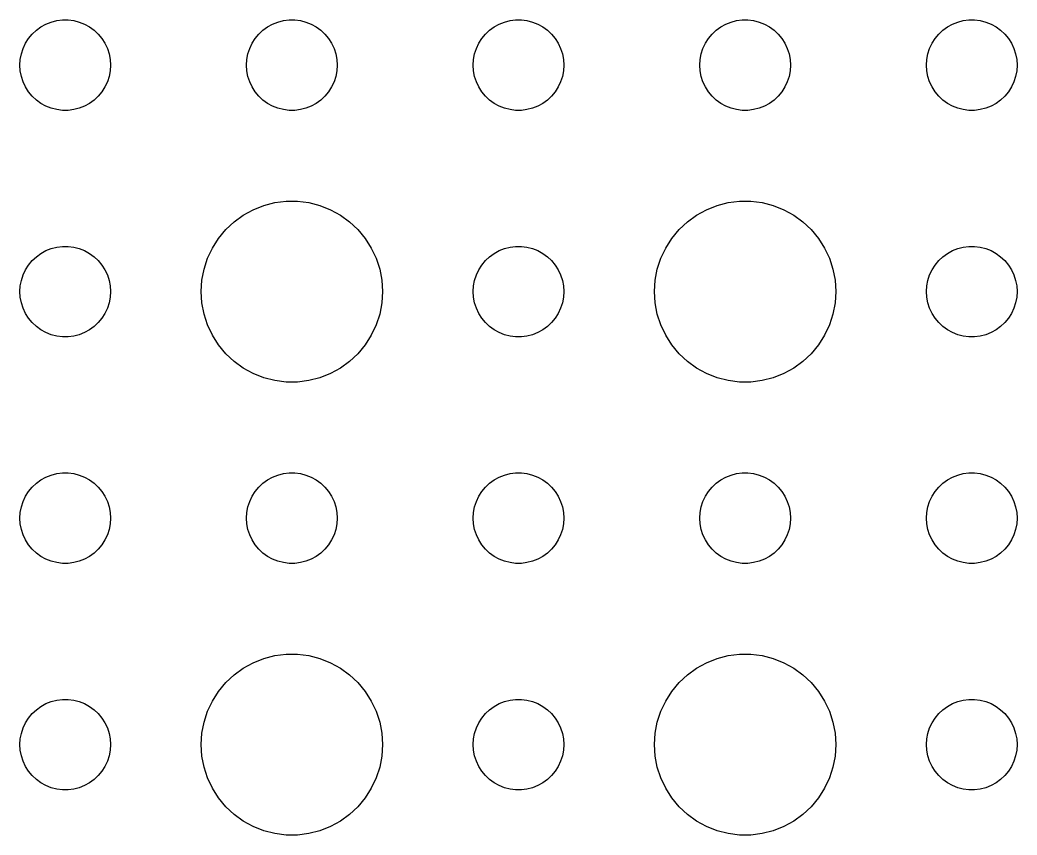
# Model space of a CAD drawing. Header units: metres. Extents: x -134 to 134, y 518 to 1078.
# Drawn here: x -1.5 to 31.5, y 909.01 to 936 of the extents above; entities that cross this region are included whole.
import ezdxf

# ---------------------------------------------------------------- set-up
doc = ezdxf.new("R2010")
doc.units = ezdxf.units.M

msp = doc.modelspace()

# ---------------------------------------------------------------- linework, layer by layer
for p, q in [((-0.63866, 935.857), (-0.46352, 935.927)), ((-0.46352, 935.927), (-0.28107, 935.973)), ((-0.28107, 935.973), (-0.09418, 935.997)), ((-0.09418, 935.997), (0.09418, 935.997)), ((0.09418, 935.997), (0.28107, 935.973)), ((0.28107, 935.973), (0.46352, 935.927)), ((0.46352, 935.927), (0.63866, 935.857)), ((6.86133, 935.857), (7.03647, 935.927)), ((7.03647, 935.927), (7.21892, 935.973)), ((7.21892, 935.973), (7.40581, 935.997)), ((7.40581, 935.997), (7.59418, 935.997)), ((7.59418, 935.997), (7.78107, 935.973)), ((7.78107, 935.973), (7.96352, 935.927)), ((7.96352, 935.927), (8.13866, 935.857)), ((14.3613, 935.857), (14.5365, 935.927)), ((14.5365, 935.927), (14.7189, 935.973)), ((14.7189, 935.973), (14.9058, 935.997)), ((14.9058, 935.997), (15.0942, 935.997)), ((15.0942, 935.997), (15.2811, 935.973)), ((15.2811, 935.973), (15.4635, 935.927)), ((15.4635, 935.927), (15.6387, 935.857)), ((21.8613, 935.857), (22.0365, 935.927)), ((22.0365, 935.927), (22.2189, 935.973)), ((22.2189, 935.973), (22.4058, 935.997)), ((22.4058, 935.997), (22.5942, 935.997)), ((22.5942, 935.997), (22.7811, 935.973)), ((22.7811, 935.973), (22.9635, 935.927)), ((22.9635, 935.927), (23.1387, 935.857)), ((29.3613, 935.857), (29.5365, 935.927)), ((29.5365, 935.927), (29.7189, 935.973)), ((29.7189, 935.973), (29.9058, 935.997)), ((29.9058, 935.997), (30.0942, 935.997)), ((30.0942, 935.997), (30.2811, 935.973)), ((30.2811, 935.973), (30.4635, 935.927)), ((30.4635, 935.927), (30.6387, 935.857)), ((-1.09344, 935.527), (-0.95613, 935.656)), ((-0.95613, 935.656), (-0.80373, 935.766)), ((-0.80373, 935.766), (-0.63866, 935.857)), ((0.63866, 935.857), (0.80373, 935.766)), ((0.80373, 935.766), (0.95613, 935.656)), ((0.95613, 935.656), (1.09344, 935.527)), ((6.40654, 935.527), (6.54385, 935.656)), ((6.54385, 935.656), (6.69626, 935.766)), ((6.69626, 935.766), (6.86133, 935.857)), ((8.13866, 935.857), (8.30373, 935.766)), ((8.30373, 935.766), (8.45613, 935.656)), ((8.45613, 935.656), (8.59344, 935.527)), ((13.9065, 935.527), (14.0439, 935.656)), ((14.0439, 935.656), (14.1963, 935.766)), ((14.1963, 935.766), (14.3613, 935.857)), ((15.6387, 935.857), (15.8037, 935.766)), ((15.8037, 935.766), (15.9561, 935.656)), ((15.9561, 935.656), (16.0934, 935.527)), ((21.4065, 935.527), (21.5439, 935.656)), ((21.5439, 935.656), (21.6963, 935.766)), ((21.6963, 935.766), (21.8613, 935.857)), ((23.1387, 935.857), (23.3037, 935.766)), ((23.3037, 935.766), (23.4561, 935.656)), ((23.4561, 935.656), (23.5934, 935.527)), ((28.9065, 935.527), (29.0439, 935.656)), ((29.0439, 935.656), (29.1963, 935.766)), ((29.1963, 935.766), (29.3613, 935.857)), ((30.6387, 935.857), (30.8037, 935.766)), ((30.8037, 935.766), (30.9561, 935.656)), ((30.9561, 935.656), (31.0934, 935.527)), ((-1.39465, 935.052), (-1.31445, 935.223)), ((-1.31445, 935.223), (-1.21352, 935.382)), ((-1.21352, 935.382), (-1.09344, 935.527)), ((1.09344, 935.527), (1.21352, 935.382)), ((1.21352, 935.382), (1.31445, 935.223)), ((1.31445, 935.223), (1.39465, 935.052)), ((6.10533, 935.052), (6.18553, 935.223)), ((6.18553, 935.223), (6.28647, 935.382)), ((6.28647, 935.382), (6.40654, 935.527)), ((8.59344, 935.527), (8.71352, 935.382)), ((8.71352, 935.382), (8.81445, 935.223)), ((8.81445, 935.223), (8.89465, 935.052)), ((13.6053, 935.052), (13.6855, 935.223)), ((13.6855, 935.223), (13.7865, 935.382)), ((13.7865, 935.382), (13.9065, 935.527)), ((16.0934, 935.527), (16.2135, 935.382)), ((16.2135, 935.382), (16.3145, 935.223)), ((16.3145, 935.223), (16.3947, 935.052)), ((21.1053, 935.052), (21.1855, 935.223)), ((21.1855, 935.223), (21.2865, 935.382)), ((21.2865, 935.382), (21.4065, 935.527)), ((23.5934, 935.527), (23.7135, 935.382)), ((23.7135, 935.382), (23.8145, 935.223)), ((23.8145, 935.223), (23.8947, 935.052)), ((28.6053, 935.052), (28.6855, 935.223)), ((28.6855, 935.223), (28.7865, 935.382)), ((28.7865, 935.382), (28.9065, 935.527)), ((31.0934, 935.527), (31.2135, 935.382)), ((31.2135, 935.382), (31.3145, 935.223)), ((31.3145, 935.223), (31.3947, 935.052)), ((-1.45287, 934.873), (-1.39465, 935.052)), ((1.39465, 935.052), (1.45287, 934.873)), ((6.04712, 934.873), (6.10533, 935.052)), ((8.89465, 935.052), (8.95287, 934.873)), ((13.5471, 934.873), (13.6053, 935.052)), ((16.3947, 935.052), (16.4529, 934.873)), ((21.0471, 934.873), (21.1053, 935.052)), ((23.8947, 935.052), (23.9529, 934.873)), ((28.5471, 934.873), (28.6053, 935.052)), ((31.3947, 935.052), (31.4529, 934.873)), ((-1.5, 934.5), (-1.48816, 934.688)), ((-1.48816, 934.688), (-1.45287, 934.873)), ((1.45287, 934.873), (1.48816, 934.688)), ((1.48816, 934.688), (1.5, 934.5)), ((6, 934.5), (6.01183, 934.688)), ((6.01183, 934.688), (6.04712, 934.873)), ((8.95287, 934.873), (8.98816, 934.688)), ((8.98816, 934.688), (9, 934.5)), ((13.5, 934.5), (13.5118, 934.688)), ((13.5118, 934.688), (13.5471, 934.873)), ((16.4529, 934.873), (16.4882, 934.688)), ((16.4882, 934.688), (16.5, 934.5)), ((21, 934.5), (21.0118, 934.688)), ((21.0118, 934.688), (21.0471, 934.873)), ((23.9529, 934.873), (23.9882, 934.688)), ((23.9882, 934.688), (24, 934.5)), ((28.5, 934.5), (28.5118, 934.688)), ((28.5118, 934.688), (28.5471, 934.873)), ((31.4529, 934.873), (31.4882, 934.688)), ((31.4882, 934.688), (31.5, 934.5)), ((-1.48816, 934.312), (-1.5, 934.5)), ((-1.45287, 934.127), (-1.48816, 934.312)), ((1.48816, 934.312), (1.45287, 934.127)), ((1.5, 934.5), (1.48816, 934.312)), ((6.01183, 934.312), (6, 934.5)), ((6.04712, 934.127), (6.01183, 934.312)), ((8.98816, 934.312), (8.95287, 934.127)), ((9, 934.5), (8.98816, 934.312)), ((13.5118, 934.312), (13.5, 934.5)), ((13.5471, 934.127), (13.5118, 934.312)), ((16.4882, 934.312), (16.4529, 934.127)), ((16.5, 934.5), (16.4882, 934.312)), ((21.0118, 934.312), (21, 934.5)), ((21.0471, 934.127), (21.0118, 934.312)), ((23.9882, 934.312), (23.9529, 934.127)), ((24, 934.5), (23.9882, 934.312)), ((28.5118, 934.312), (28.5, 934.5)), ((28.5471, 934.127), (28.5118, 934.312)), ((31.4882, 934.312), (31.4529, 934.127)), ((31.5, 934.5), (31.4882, 934.312)), ((-1.39465, 933.948), (-1.45287, 934.127)), ((-1.31445, 933.777), (-1.39465, 933.948)), ((1.39465, 933.948), (1.31445, 933.777)), ((1.45287, 934.127), (1.39465, 933.948)), ((6.10533, 933.948), (6.04712, 934.127)), ((6.18553, 933.777), (6.10533, 933.948)), ((8.89465, 933.948), (8.81445, 933.777)), ((8.95287, 934.127), (8.89465, 933.948)), ((13.6053, 933.948), (13.5471, 934.127)), ((13.6855, 933.777), (13.6053, 933.948)), ((16.3947, 933.948), (16.3145, 933.777)), ((16.4529, 934.127), (16.3947, 933.948)), ((21.1053, 933.948), (21.0471, 934.127)), ((21.1855, 933.777), (21.1053, 933.948)), ((23.8947, 933.948), (23.8145, 933.777)), ((23.9529, 934.127), (23.8947, 933.948)), ((28.6053, 933.948), (28.5471, 934.127)), ((28.6855, 933.777), (28.6053, 933.948)), ((31.3947, 933.948), (31.3145, 933.777)), ((31.4529, 934.127), (31.3947, 933.948)), ((-1.21352, 933.618), (-1.31445, 933.777)), ((-1.09344, 933.473), (-1.21352, 933.618)), ((1.21352, 933.618), (1.09344, 933.473)), ((1.31445, 933.777), (1.21352, 933.618)), ((6.28647, 933.618), (6.18553, 933.777)), ((6.40654, 933.473), (6.28647, 933.618)), ((8.71352, 933.618), (8.59344, 933.473)), ((8.81445, 933.777), (8.71352, 933.618)), ((13.7865, 933.618), (13.6855, 933.777)), ((13.9065, 933.473), (13.7865, 933.618)), ((16.2135, 933.618), (16.0934, 933.473)), ((16.3145, 933.777), (16.2135, 933.618)), ((21.2865, 933.618), (21.1855, 933.777)), ((21.4065, 933.473), (21.2865, 933.618)), ((23.7135, 933.618), (23.5934, 933.473)), ((23.8145, 933.777), (23.7135, 933.618)), ((28.7865, 933.618), (28.6855, 933.777)), ((28.9065, 933.473), (28.7865, 933.618)), ((31.2135, 933.618), (31.0934, 933.473)), ((31.3145, 933.777), (31.2135, 933.618)), ((-0.95613, 933.344), (-1.09344, 933.473)), ((-0.80373, 933.234), (-0.95613, 933.344)), ((0.95613, 933.344), (0.80373, 933.234)), ((1.09344, 933.473), (0.95613, 933.344)), ((6.54385, 933.344), (6.40654, 933.473)), ((6.69626, 933.234), (6.54385, 933.344)), ((8.45613, 933.344), (8.30373, 933.234)), ((8.59344, 933.473), (8.45613, 933.344)), ((14.0439, 933.344), (13.9065, 933.473)), ((14.1963, 933.234), (14.0439, 933.344)), ((15.9561, 933.344), (15.8037, 933.234)), ((16.0934, 933.473), (15.9561, 933.344)), ((21.5439, 933.344), (21.4065, 933.473)), ((21.6963, 933.234), (21.5439, 933.344)), ((23.4561, 933.344), (23.3037, 933.234)), ((23.5934, 933.473), (23.4561, 933.344)), ((29.0439, 933.344), (28.9065, 933.473)), ((29.1963, 933.234), (29.0439, 933.344)), ((30.9561, 933.344), (30.8037, 933.234)), ((31.0934, 933.473), (30.9561, 933.344)), ((-0.63866, 933.143), (-0.80373, 933.234)), ((-0.46352, 933.073), (-0.63866, 933.143)), ((-0.28107, 933.027), (-0.46352, 933.073)), ((-0.09418, 933.003), (-0.28107, 933.027)), ((0.09418, 933.003), (-0.09418, 933.003)), ((0.28107, 933.027), (0.09418, 933.003)), ((0.46352, 933.073), (0.28107, 933.027)), ((0.63866, 933.143), (0.46352, 933.073)), ((0.80373, 933.234), (0.63866, 933.143)), ((6.86133, 933.143), (6.69626, 933.234)), ((7.03647, 933.073), (6.86133, 933.143)), ((7.21892, 933.027), (7.03647, 933.073)), ((7.40581, 933.003), (7.21892, 933.027)), ((7.59418, 933.003), (7.40581, 933.003)), ((7.78107, 933.027), (7.59418, 933.003)), ((7.96352, 933.073), (7.78107, 933.027)), ((8.13866, 933.143), (7.96352, 933.073)), ((8.30373, 933.234), (8.13866, 933.143)), ((14.3613, 933.143), (14.1963, 933.234)), ((14.5365, 933.073), (14.3613, 933.143)), ((14.7189, 933.027), (14.5365, 933.073)), ((14.9058, 933.003), (14.7189, 933.027)), ((15.0942, 933.003), (14.9058, 933.003)), ((15.2811, 933.027), (15.0942, 933.003)), ((15.4635, 933.073), (15.2811, 933.027)), ((15.6387, 933.143), (15.4635, 933.073)), ((15.8037, 933.234), (15.6387, 933.143)), ((21.8613, 933.143), (21.6963, 933.234)), ((22.0365, 933.073), (21.8613, 933.143)), ((22.2189, 933.027), (22.0365, 933.073)), ((22.4058, 933.003), (22.2189, 933.027)), ((22.5942, 933.003), (22.4058, 933.003)), ((22.7811, 933.027), (22.5942, 933.003)), ((22.9635, 933.073), (22.7811, 933.027)), ((23.1387, 933.143), (22.9635, 933.073)), ((23.3037, 933.234), (23.1387, 933.143)), ((29.3613, 933.143), (29.1963, 933.234)), ((29.5365, 933.073), (29.3613, 933.143)), ((29.7189, 933.027), (29.5365, 933.073)), ((29.9058, 933.003), (29.7189, 933.027)), ((30.0942, 933.003), (29.9058, 933.003)), ((30.2811, 933.027), (30.0942, 933.003)), ((30.4635, 933.073), (30.2811, 933.027)), ((30.6387, 933.143), (30.4635, 933.073)), ((30.8037, 933.234), (30.6387, 933.143)), ((6.57294, 929.853), (6.93785, 929.947)), ((6.93785, 929.947), (7.31161, 929.994)), ((7.31161, 929.994), (7.68837, 929.994)), ((7.68837, 929.994), (8.06213, 929.947)), ((8.06213, 929.947), (8.42705, 929.853)), ((21.5729, 929.853), (21.9379, 929.947)), ((21.9379, 929.947), (22.3116, 929.994)), ((22.3116, 929.994), (22.6884, 929.994)), ((22.6884, 929.994), (23.0621, 929.947)), ((23.0621, 929.947), (23.427, 929.853)), ((5.89252, 929.533), (6.22266, 929.714)), ((6.22266, 929.714), (6.57294, 929.853)), ((8.42705, 929.853), (8.77733, 929.714)), ((8.77733, 929.714), (9.10747, 929.533)), ((20.8925, 929.533), (21.2227, 929.714)), ((21.2227, 929.714), (21.5729, 929.853)), ((23.427, 929.853), (23.7773, 929.714)), ((23.7773, 929.714), (24.1075, 929.533)), ((5.31308, 929.054), (5.58772, 929.312)), ((5.58772, 929.312), (5.89252, 929.533)), ((9.10747, 929.533), (9.41226, 929.312)), ((9.41226, 929.312), (9.6869, 929.054)), ((20.3131, 929.054), (20.5877, 929.312)), ((20.5877, 929.312), (20.8925, 929.533)), ((24.1075, 929.533), (24.4123, 929.312)), ((24.4123, 929.312), (24.6869, 929.054)), ((5.07294, 928.763), (5.31308, 929.054)), ((9.6869, 929.054), (9.92705, 928.763)), ((20.0729, 928.763), (20.3131, 929.054)), ((24.6869, 929.054), (24.927, 928.763)), ((4.87108, 928.445), (5.07294, 928.763)), ((9.92705, 928.763), (10.1289, 928.445)), ((19.8711, 928.445), (20.0729, 928.763)), ((24.927, 928.763), (25.1289, 928.445)), ((-0.80373, 928.266), (-0.63866, 928.357)), ((-0.63866, 928.357), (-0.46352, 928.427)), ((-0.46352, 928.427), (-0.28107, 928.473)), ((-0.28107, 928.473), (-0.09418, 928.497)), ((-0.09418, 928.497), (0.09418, 928.497)), ((0.09418, 928.497), (0.28107, 928.473)), ((0.28107, 928.473), (0.46352, 928.427)), ((0.46352, 928.427), (0.63866, 928.357)), ((0.63866, 928.357), (0.80373, 928.266)), ((4.71066, 928.104), (4.87108, 928.445)), ((10.1289, 928.445), (10.2893, 928.104)), ((14.1963, 928.266), (14.3613, 928.357)), ((14.3613, 928.357), (14.5365, 928.427)), ((14.5365, 928.427), (14.7189, 928.473)), ((14.7189, 928.473), (14.9058, 928.497)), ((14.9058, 928.497), (15.0942, 928.497)), ((15.0942, 928.497), (15.2811, 928.473)), ((15.2811, 928.473), (15.4635, 928.427)), ((15.4635, 928.427), (15.6387, 928.357)), ((15.6387, 928.357), (15.8037, 928.266)), ((19.7107, 928.104), (19.8711, 928.445)), ((25.1289, 928.445), (25.2893, 928.104)), ((29.1963, 928.266), (29.3613, 928.357)), ((29.3613, 928.357), (29.5365, 928.427)), ((29.5365, 928.427), (29.7189, 928.473)), ((29.7189, 928.473), (29.9058, 928.497)), ((29.9058, 928.497), (30.0942, 928.497)), ((30.0942, 928.497), (30.2811, 928.473)), ((30.2811, 928.473), (30.4635, 928.427)), ((30.4635, 928.427), (30.6387, 928.357)), ((30.6387, 928.357), (30.8037, 928.266)), ((-1.21352, 927.882), (-1.09344, 928.027)), ((-1.09344, 928.027), (-0.95613, 928.156)), ((-0.95613, 928.156), (-0.80373, 928.266)), ((0.80373, 928.266), (0.95613, 928.156)), ((0.95613, 928.156), (1.09344, 928.027)), ((1.09344, 928.027), (1.21352, 927.882)), ((4.59424, 927.746), (4.71066, 928.104)), ((10.2893, 928.104), (10.4057, 927.746)), ((13.7865, 927.882), (13.9065, 928.027)), ((13.9065, 928.027), (14.0439, 928.156)), ((14.0439, 928.156), (14.1963, 928.266)), ((15.8037, 928.266), (15.9561, 928.156)), ((15.9561, 928.156), (16.0934, 928.027)), ((16.0934, 928.027), (16.2135, 927.882)), ((19.5942, 927.746), (19.7107, 928.104)), ((25.2893, 928.104), (25.4057, 927.746)), ((28.7865, 927.882), (28.9065, 928.027)), ((28.9065, 928.027), (29.0439, 928.156)), ((29.0439, 928.156), (29.1963, 928.266)), ((30.8037, 928.266), (30.9561, 928.156)), ((30.9561, 928.156), (31.0934, 928.027)), ((31.0934, 928.027), (31.2135, 927.882)), ((-1.39465, 927.552), (-1.31445, 927.723)), ((-1.31445, 927.723), (-1.21352, 927.882)), ((1.21352, 927.882), (1.31445, 927.723)), ((1.31445, 927.723), (1.39465, 927.552)), ((4.52365, 927.376), (4.59424, 927.746)), ((10.4057, 927.746), (10.4763, 927.376)), ((13.6053, 927.552), (13.6855, 927.723)), ((13.6855, 927.723), (13.7865, 927.882)), ((16.2135, 927.882), (16.3145, 927.723)), ((16.3145, 927.723), (16.3947, 927.552)), ((19.5237, 927.376), (19.5942, 927.746)), ((25.4057, 927.746), (25.4763, 927.376)), ((28.6053, 927.552), (28.6855, 927.723)), ((28.6855, 927.723), (28.7865, 927.882)), ((31.2135, 927.882), (31.3145, 927.723)), ((31.3145, 927.723), (31.3947, 927.552)), ((-1.48816, 927.188), (-1.45287, 927.373)), ((-1.45287, 927.373), (-1.39465, 927.552)), ((1.39465, 927.552), (1.45287, 927.373)), ((1.45287, 927.373), (1.48816, 927.188)), ((4.5, 927), (4.52365, 927.376)), ((10.4763, 927.376), (10.5, 927)), ((13.5118, 927.188), (13.5471, 927.373)), ((13.5471, 927.373), (13.6053, 927.552)), ((16.3947, 927.552), (16.4529, 927.373)), ((16.4529, 927.373), (16.4882, 927.188)), ((19.5, 927), (19.5237, 927.376)), ((25.4763, 927.376), (25.5, 927)), ((28.5118, 927.188), (28.5471, 927.373)), ((28.5471, 927.373), (28.6053, 927.552)), ((31.3947, 927.552), (31.4529, 927.373)), ((31.4529, 927.373), (31.4882, 927.188)), ((-1.5, 927), (-1.48816, 927.188)), ((-1.48816, 926.812), (-1.5, 927)), ((1.48816, 927.188), (1.5, 927)), ((1.5, 927), (1.48816, 926.812)), ((4.52365, 926.624), (4.5, 927)), ((10.5, 927), (10.4763, 926.624)), ((13.5, 927), (13.5118, 927.188)), ((13.5118, 926.812), (13.5, 927)), ((16.4882, 927.188), (16.5, 927)), ((16.5, 927), (16.4882, 926.812)), ((19.5237, 926.624), (19.5, 927)), ((25.5, 927), (25.4763, 926.624)), ((28.5, 927), (28.5118, 927.188)), ((28.5118, 926.812), (28.5, 927)), ((31.4882, 927.188), (31.5, 927)), ((31.5, 927), (31.4882, 926.812)), ((-1.45287, 926.627), (-1.48816, 926.812)), ((1.48816, 926.812), (1.45287, 926.627)), ((13.5471, 926.627), (13.5118, 926.812)), ((16.4882, 926.812), (16.4529, 926.627)), ((28.5471, 926.627), (28.5118, 926.812)), ((31.4882, 926.812), (31.4529, 926.627)), ((-1.39465, 926.448), (-1.45287, 926.627)), ((-1.31445, 926.277), (-1.39465, 926.448)), ((1.39465, 926.448), (1.31445, 926.277)), ((1.45287, 926.627), (1.39465, 926.448)), ((4.59424, 926.254), (4.52365, 926.624)), ((10.4763, 926.624), (10.4057, 926.254)), ((13.6053, 926.448), (13.5471, 926.627)), ((13.6855, 926.277), (13.6053, 926.448)), ((16.3947, 926.448), (16.3145, 926.277)), ((16.4529, 926.627), (16.3947, 926.448)), ((19.5942, 926.254), (19.5237, 926.624)), ((25.4763, 926.624), (25.4057, 926.254)), ((28.6053, 926.448), (28.5471, 926.627)), ((28.6855, 926.277), (28.6053, 926.448)), ((31.3947, 926.448), (31.3145, 926.277)), ((31.4529, 926.627), (31.3947, 926.448)), ((-1.21352, 926.118), (-1.31445, 926.277)), ((-1.09344, 925.973), (-1.21352, 926.118)), ((1.21352, 926.118), (1.09344, 925.973)), ((1.31445, 926.277), (1.21352, 926.118)), ((4.71066, 925.896), (4.59424, 926.254)), ((10.4057, 926.254), (10.2893, 925.896)), ((13.7865, 926.118), (13.6855, 926.277)), ((13.9065, 925.973), (13.7865, 926.118)), ((16.2135, 926.118), (16.0934, 925.973)), ((16.3145, 926.277), (16.2135, 926.118)), ((19.7107, 925.896), (19.5942, 926.254)), ((25.4057, 926.254), (25.2893, 925.896)), ((28.7865, 926.118), (28.6855, 926.277)), ((28.9065, 925.973), (28.7865, 926.118)), ((31.2135, 926.118), (31.0934, 925.973)), ((31.3145, 926.277), (31.2135, 926.118)), ((-0.95613, 925.844), (-1.09344, 925.973)), ((-0.80373, 925.734), (-0.95613, 925.844)), ((-0.63866, 925.643), (-0.80373, 925.734)), ((0.80373, 925.734), (0.63866, 925.643)), ((0.95613, 925.844), (0.80373, 925.734)), ((1.09344, 925.973), (0.95613, 925.844)), ((4.87108, 925.555), (4.71066, 925.896)), ((10.2893, 925.896), (10.1289, 925.555)), ((14.0439, 925.844), (13.9065, 925.973)), ((14.1963, 925.734), (14.0439, 925.844)), ((14.3613, 925.643), (14.1963, 925.734)), ((15.8037, 925.734), (15.6387, 925.643)), ((15.9561, 925.844), (15.8037, 925.734)), ((16.0934, 925.973), (15.9561, 925.844)), ((19.8711, 925.555), (19.7107, 925.896)), ((25.2893, 925.896), (25.1289, 925.555)), ((29.0439, 925.844), (28.9065, 925.973)), ((29.1963, 925.734), (29.0439, 925.844)), ((29.3613, 925.643), (29.1963, 925.734)), ((30.8037, 925.734), (30.6387, 925.643)), ((30.9561, 925.844), (30.8037, 925.734)), ((31.0934, 925.973), (30.9561, 925.844)), ((-0.46352, 925.573), (-0.63866, 925.643)), ((-0.28107, 925.527), (-0.46352, 925.573)), ((-0.09418, 925.503), (-0.28107, 925.527)), ((0.09418, 925.503), (-0.09418, 925.503)), ((0.28107, 925.527), (0.09418, 925.503)), ((0.46352, 925.573), (0.28107, 925.527)), ((0.63866, 925.643), (0.46352, 925.573)), ((5.07294, 925.237), (4.87108, 925.555)), ((10.1289, 925.555), (9.92705, 925.237)), ((14.5365, 925.573), (14.3613, 925.643)), ((14.7189, 925.527), (14.5365, 925.573)), ((14.9058, 925.503), (14.7189, 925.527)), ((15.0942, 925.503), (14.9058, 925.503)), ((15.2811, 925.527), (15.0942, 925.503)), ((15.4635, 925.573), (15.2811, 925.527)), ((15.6387, 925.643), (15.4635, 925.573)), ((20.0729, 925.237), (19.8711, 925.555)), ((25.1289, 925.555), (24.927, 925.237)), ((29.5365, 925.573), (29.3613, 925.643)), ((29.7189, 925.527), (29.5365, 925.573)), ((29.9058, 925.503), (29.7189, 925.527)), ((30.0942, 925.503), (29.9058, 925.503)), ((30.2811, 925.527), (30.0942, 925.503)), ((30.4635, 925.573), (30.2811, 925.527)), ((30.6387, 925.643), (30.4635, 925.573)), ((5.31308, 924.946), (5.07294, 925.237)), ((9.92705, 925.237), (9.6869, 924.946)), ((20.3131, 924.946), (20.0729, 925.237)), ((24.927, 925.237), (24.6869, 924.946)), ((5.58772, 924.688), (5.31308, 924.946)), ((5.89252, 924.467), (5.58772, 924.688)), ((9.41226, 924.688), (9.10747, 924.467)), ((9.6869, 924.946), (9.41226, 924.688)), ((20.5877, 924.688), (20.3131, 924.946)), ((20.8925, 924.467), (20.5877, 924.688)), ((24.4123, 924.688), (24.1075, 924.467)), ((24.6869, 924.946), (24.4123, 924.688)), ((6.22266, 924.286), (5.89252, 924.467)), ((9.10747, 924.467), (8.77733, 924.286)), ((21.2227, 924.286), (20.8925, 924.467)), ((24.1075, 924.467), (23.7773, 924.286)), ((6.57294, 924.147), (6.22266, 924.286)), ((6.93785, 924.053), (6.57294, 924.147)), ((7.31161, 924.006), (6.93785, 924.053)), ((7.68837, 924.006), (7.31161, 924.006)), ((8.06213, 924.053), (7.68837, 924.006)), ((8.42705, 924.147), (8.06213, 924.053)), ((8.77733, 924.286), (8.42705, 924.147)), ((21.5729, 924.147), (21.2227, 924.286)), ((21.9379, 924.053), (21.5729, 924.147)), ((22.3116, 924.006), (21.9379, 924.053)), ((22.6884, 924.006), (22.3116, 924.006)), ((23.0621, 924.053), (22.6884, 924.006)), ((23.427, 924.147), (23.0621, 924.053)), ((23.7773, 924.286), (23.427, 924.147)), ((-0.95613, 920.656), (-0.80373, 920.766)), ((-0.80373, 920.766), (-0.63866, 920.857)), ((-0.63866, 920.857), (-0.46352, 920.927)), ((-0.46352, 920.927), (-0.28107, 920.973)), ((-0.28107, 920.973), (-0.09418, 920.997)), ((-0.09418, 920.997), (0.09418, 920.997)), ((0.09418, 920.997), (0.28107, 920.973)), ((0.28107, 920.973), (0.46352, 920.927)), ((0.46352, 920.927), (0.63866, 920.857)), ((0.63866, 920.857), (0.80373, 920.766)), ((0.80373, 920.766), (0.95613, 920.656)), ((6.54385, 920.656), (6.69626, 920.766)), ((6.69626, 920.766), (6.86133, 920.857)), ((6.86133, 920.857), (7.03647, 920.927)), ((7.03647, 920.927), (7.21892, 920.973)), ((7.21892, 920.973), (7.40581, 920.997)), ((7.40581, 920.997), (7.59418, 920.997)), ((7.59418, 920.997), (7.78107, 920.973)), ((7.78107, 920.973), (7.96352, 920.927)), ((7.96352, 920.927), (8.13866, 920.857)), ((8.13866, 920.857), (8.30373, 920.766)), ((8.30373, 920.766), (8.45613, 920.656)), ((14.0439, 920.656), (14.1963, 920.766)), ((14.1963, 920.766), (14.3613, 920.857)), ((14.3613, 920.857), (14.5365, 920.927)), ((14.5365, 920.927), (14.7189, 920.973)), ((14.7189, 920.973), (14.9058, 920.997)), ((14.9058, 920.997), (15.0942, 920.997)), ((15.0942, 920.997), (15.2811, 920.973)), ((15.2811, 920.973), (15.4635, 920.927)), ((15.4635, 920.927), (15.6387, 920.857)), ((15.6387, 920.857), (15.8037, 920.766)), ((15.8037, 920.766), (15.9561, 920.656)), ((21.5439, 920.656), (21.6963, 920.766)), ((21.6963, 920.766), (21.8613, 920.857)), ((21.8613, 920.857), (22.0365, 920.927)), ((22.0365, 920.927), (22.2189, 920.973)), ((22.2189, 920.973), (22.4058, 920.997)), ((22.4058, 920.997), (22.5942, 920.997)), ((22.5942, 920.997), (22.7811, 920.973)), ((22.7811, 920.973), (22.9635, 920.927)), ((22.9635, 920.927), (23.1387, 920.857)), ((23.1387, 920.857), (23.3037, 920.766)), ((23.3037, 920.766), (23.4561, 920.656)), ((29.0439, 920.656), (29.1963, 920.766)), ((29.1963, 920.766), (29.3613, 920.857)), ((29.3613, 920.857), (29.5365, 920.927)), ((29.5365, 920.927), (29.7189, 920.973)), ((29.7189, 920.973), (29.9058, 920.997)), ((29.9058, 920.997), (30.0942, 920.997)), ((30.0942, 920.997), (30.2811, 920.973)), ((30.2811, 920.973), (30.4635, 920.927)), ((30.4635, 920.927), (30.6387, 920.857)), ((30.6387, 920.857), (30.8037, 920.766)), ((30.8037, 920.766), (30.9561, 920.656)), ((-1.31445, 920.223), (-1.21352, 920.382)), ((-1.21352, 920.382), (-1.09344, 920.527)), ((-1.09344, 920.527), (-0.95613, 920.656)), ((0.95613, 920.656), (1.09344, 920.527)), ((1.09344, 920.527), (1.21352, 920.382)), ((1.21352, 920.382), (1.31445, 920.223)), ((6.18553, 920.223), (6.28647, 920.382)), ((6.28647, 920.382), (6.40654, 920.527)), ((6.40654, 920.527), (6.54385, 920.656)), ((8.45613, 920.656), (8.59344, 920.527)), ((8.59344, 920.527), (8.71352, 920.382)), ((8.71352, 920.382), (8.81445, 920.223)), ((13.6855, 920.223), (13.7865, 920.382)), ((13.7865, 920.382), (13.9065, 920.527)), ((13.9065, 920.527), (14.0439, 920.656)), ((15.9561, 920.656), (16.0934, 920.527)), ((16.0934, 920.527), (16.2135, 920.382)), ((16.2135, 920.382), (16.3145, 920.223)), ((21.1855, 920.223), (21.2865, 920.382)), ((21.2865, 920.382), (21.4065, 920.527)), ((21.4065, 920.527), (21.5439, 920.656)), ((23.4561, 920.656), (23.5934, 920.527)), ((23.5934, 920.527), (23.7135, 920.382)), ((23.7135, 920.382), (23.8145, 920.223)), ((28.6855, 920.223), (28.7865, 920.382)), ((28.7865, 920.382), (28.9065, 920.527)), ((28.9065, 920.527), (29.0439, 920.656)), ((30.9561, 920.656), (31.0934, 920.527)), ((31.0934, 920.527), (31.2135, 920.382)), ((31.2135, 920.382), (31.3145, 920.223)), ((-1.45287, 919.873), (-1.39465, 920.052)), ((-1.39465, 920.052), (-1.31445, 920.223)), ((1.31445, 920.223), (1.39465, 920.052)), ((1.39465, 920.052), (1.45287, 919.873)), ((6.04712, 919.873), (6.10533, 920.052)), ((6.10533, 920.052), (6.18553, 920.223)), ((8.81445, 920.223), (8.89465, 920.052)), ((8.89465, 920.052), (8.95287, 919.873)), ((13.5471, 919.873), (13.6053, 920.052)), ((13.6053, 920.052), (13.6855, 920.223)), ((16.3145, 920.223), (16.3947, 920.052)), ((16.3947, 920.052), (16.4529, 919.873)), ((21.0471, 919.873), (21.1053, 920.052)), ((21.1053, 920.052), (21.1855, 920.223)), ((23.8145, 920.223), (23.8947, 920.052)), ((23.8947, 920.052), (23.9529, 919.873)), ((28.5471, 919.873), (28.6053, 920.052)), ((28.6053, 920.052), (28.6855, 920.223)), ((31.3145, 920.223), (31.3947, 920.052)), ((31.3947, 920.052), (31.4529, 919.873)), ((-1.48816, 919.688), (-1.45287, 919.873)), ((1.45287, 919.873), (1.48816, 919.688)), ((6.01183, 919.688), (6.04712, 919.873)), ((8.95287, 919.873), (8.98816, 919.688)), ((13.5118, 919.688), (13.5471, 919.873)), ((16.4529, 919.873), (16.4882, 919.688)), ((21.0118, 919.688), (21.0471, 919.873)), ((23.9529, 919.873), (23.9882, 919.688)), ((28.5118, 919.688), (28.5471, 919.873)), ((31.4529, 919.873), (31.4882, 919.688)), ((-1.5, 919.5), (-1.48816, 919.688)), ((-1.48816, 919.312), (-1.5, 919.5)), ((1.48816, 919.688), (1.5, 919.5)), ((1.5, 919.5), (1.48816, 919.312)), ((6, 919.5), (6.01183, 919.688)), ((6.01183, 919.312), (6, 919.5)), ((8.98816, 919.688), (9, 919.5)), ((9, 919.5), (8.98816, 919.312)), ((13.5, 919.5), (13.5118, 919.688)), ((13.5118, 919.312), (13.5, 919.5)), ((16.4882, 919.688), (16.5, 919.5)), ((16.5, 919.5), (16.4882, 919.312)), ((21, 919.5), (21.0118, 919.688)), ((21.0118, 919.312), (21, 919.5)), ((23.9882, 919.688), (24, 919.5)), ((24, 919.5), (23.9882, 919.312)), ((28.5, 919.5), (28.5118, 919.688)), ((28.5118, 919.312), (28.5, 919.5)), ((31.4882, 919.688), (31.5, 919.5)), ((31.5, 919.5), (31.4882, 919.312)), ((-1.45287, 919.127), (-1.48816, 919.312)), ((-1.39465, 918.948), (-1.45287, 919.127)), ((1.45287, 919.127), (1.39465, 918.948)), ((1.48816, 919.312), (1.45287, 919.127)), ((6.04712, 919.127), (6.01183, 919.312)), ((6.10533, 918.948), (6.04712, 919.127)), ((8.95287, 919.127), (8.89465, 918.948)), ((8.98816, 919.312), (8.95287, 919.127)), ((13.5471, 919.127), (13.5118, 919.312)), ((13.6053, 918.948), (13.5471, 919.127)), ((16.4529, 919.127), (16.3947, 918.948)), ((16.4882, 919.312), (16.4529, 919.127)), ((21.0471, 919.127), (21.0118, 919.312)), ((21.1053, 918.948), (21.0471, 919.127)), ((23.9529, 919.127), (23.8947, 918.948)), ((23.9882, 919.312), (23.9529, 919.127)), ((28.5471, 919.127), (28.5118, 919.312)), ((28.6053, 918.948), (28.5471, 919.127)), ((31.4529, 919.127), (31.3947, 918.948)), ((31.4882, 919.312), (31.4529, 919.127)), ((-1.31445, 918.777), (-1.39465, 918.948)), ((-1.21352, 918.618), (-1.31445, 918.777)), ((1.31445, 918.777), (1.21352, 918.618)), ((1.39465, 918.948), (1.31445, 918.777)), ((6.18553, 918.777), (6.10533, 918.948)), ((6.28647, 918.618), (6.18553, 918.777)), ((8.81445, 918.777), (8.71352, 918.618)), ((8.89465, 918.948), (8.81445, 918.777)), ((13.6855, 918.777), (13.6053, 918.948)), ((13.7865, 918.618), (13.6855, 918.777)), ((16.3145, 918.777), (16.2135, 918.618)), ((16.3947, 918.948), (16.3145, 918.777)), ((21.1855, 918.777), (21.1053, 918.948)), ((21.2865, 918.618), (21.1855, 918.777)), ((23.8145, 918.777), (23.7135, 918.618)), ((23.8947, 918.948), (23.8145, 918.777)), ((28.6855, 918.777), (28.6053, 918.948)), ((28.7865, 918.618), (28.6855, 918.777)), ((31.3145, 918.777), (31.2135, 918.618)), ((31.3947, 918.948), (31.3145, 918.777)), ((-1.09344, 918.473), (-1.21352, 918.618)), ((-0.95613, 918.344), (-1.09344, 918.473)), ((1.09344, 918.473), (0.95613, 918.344)), ((1.21352, 918.618), (1.09344, 918.473)), ((6.40654, 918.473), (6.28647, 918.618)), ((6.54385, 918.344), (6.40654, 918.473)), ((8.59344, 918.473), (8.45613, 918.344)), ((8.71352, 918.618), (8.59344, 918.473)), ((13.9065, 918.473), (13.7865, 918.618)), ((14.0439, 918.344), (13.9065, 918.473)), ((16.0934, 918.473), (15.9561, 918.344)), ((16.2135, 918.618), (16.0934, 918.473)), ((21.4065, 918.473), (21.2865, 918.618)), ((21.5439, 918.344), (21.4065, 918.473)), ((23.5934, 918.473), (23.4561, 918.344)), ((23.7135, 918.618), (23.5934, 918.473)), ((28.9065, 918.473), (28.7865, 918.618)), ((29.0439, 918.344), (28.9065, 918.473)), ((31.0934, 918.473), (30.9561, 918.344)), ((31.2135, 918.618), (31.0934, 918.473)), ((-0.80373, 918.234), (-0.95613, 918.344)), ((-0.63866, 918.143), (-0.80373, 918.234)), ((-0.46352, 918.073), (-0.63866, 918.143)), ((-0.28107, 918.027), (-0.46352, 918.073)), ((0.46352, 918.073), (0.28107, 918.027)), ((0.63866, 918.143), (0.46352, 918.073)), ((0.80373, 918.234), (0.63866, 918.143)), ((0.95613, 918.344), (0.80373, 918.234)), ((6.69626, 918.234), (6.54385, 918.344)), ((6.86133, 918.143), (6.69626, 918.234)), ((7.03647, 918.073), (6.86133, 918.143)), ((7.21892, 918.027), (7.03647, 918.073)), ((7.96352, 918.073), (7.78107, 918.027)), ((8.13866, 918.143), (7.96352, 918.073)), ((8.30373, 918.234), (8.13866, 918.143)), ((8.45613, 918.344), (8.30373, 918.234)), ((14.1963, 918.234), (14.0439, 918.344)), ((14.3613, 918.143), (14.1963, 918.234)), ((14.5365, 918.073), (14.3613, 918.143)), ((14.7189, 918.027), (14.5365, 918.073)), ((15.4635, 918.073), (15.2811, 918.027)), ((15.6387, 918.143), (15.4635, 918.073)), ((15.8037, 918.234), (15.6387, 918.143)), ((15.9561, 918.344), (15.8037, 918.234)), ((21.6963, 918.234), (21.5439, 918.344)), ((21.8613, 918.143), (21.6963, 918.234)), ((22.0365, 918.073), (21.8613, 918.143)), ((22.2189, 918.027), (22.0365, 918.073)), ((22.9635, 918.073), (22.7811, 918.027)), ((23.1387, 918.143), (22.9635, 918.073)), ((23.3037, 918.234), (23.1387, 918.143)), ((23.4561, 918.344), (23.3037, 918.234)), ((29.1963, 918.234), (29.0439, 918.344)), ((29.3613, 918.143), (29.1963, 918.234)), ((29.5365, 918.073), (29.3613, 918.143)), ((29.7189, 918.027), (29.5365, 918.073)), ((30.4635, 918.073), (30.2811, 918.027)), ((30.6387, 918.143), (30.4635, 918.073)), ((30.8037, 918.234), (30.6387, 918.143)), ((30.9561, 918.344), (30.8037, 918.234)), ((-0.09418, 918.003), (-0.28107, 918.027)), ((0.09418, 918.003), (-0.09418, 918.003)), ((0.28107, 918.027), (0.09418, 918.003)), ((7.40581, 918.003), (7.21892, 918.027)), ((7.59418, 918.003), (7.40581, 918.003)), ((7.78107, 918.027), (7.59418, 918.003)), ((14.9058, 918.003), (14.7189, 918.027)), ((15.0942, 918.003), (14.9058, 918.003)), ((15.2811, 918.027), (15.0942, 918.003)), ((22.4058, 918.003), (22.2189, 918.027)), ((22.5942, 918.003), (22.4058, 918.003)), ((22.7811, 918.027), (22.5942, 918.003)), ((29.9058, 918.003), (29.7189, 918.027)), ((30.0942, 918.003), (29.9058, 918.003)), ((30.2811, 918.027), (30.0942, 918.003)), ((6.22266, 914.714), (6.57294, 914.853)), ((6.57294, 914.853), (6.93785, 914.947)), ((6.93785, 914.947), (7.31161, 914.994)), ((7.31161, 914.994), (7.68837, 914.994)), ((7.68837, 914.994), (8.06213, 914.947)), ((8.06213, 914.947), (8.42705, 914.853)), ((8.42705, 914.853), (8.77733, 914.714)), ((21.2227, 914.714), (21.5729, 914.853)), ((21.5729, 914.853), (21.9379, 914.947)), ((21.9379, 914.947), (22.3116, 914.994)), ((22.3116, 914.994), (22.6884, 914.994)), ((22.6884, 914.994), (23.0621, 914.947)), ((23.0621, 914.947), (23.427, 914.853)), ((23.427, 914.853), (23.7773, 914.714)), ((5.58772, 914.312), (5.89252, 914.533)), ((5.89252, 914.533), (6.22266, 914.714)), ((8.77733, 914.714), (9.10747, 914.533)), ((9.10747, 914.533), (9.41226, 914.312)), ((20.5877, 914.312), (20.8925, 914.533)), ((20.8925, 914.533), (21.2227, 914.714)), ((23.7773, 914.714), (24.1075, 914.533)), ((24.1075, 914.533), (24.4123, 914.312)), ((5.31308, 914.054), (5.58772, 914.312)), ((9.41226, 914.312), (9.6869, 914.054)), ((20.3131, 914.054), (20.5877, 914.312)), ((24.4123, 914.312), (24.6869, 914.054)), ((5.07294, 913.763), (5.31308, 914.054)), ((9.6869, 914.054), (9.92705, 913.763)), ((20.0729, 913.763), (20.3131, 914.054)), ((24.6869, 914.054), (24.927, 913.763)), ((-0.46352, 913.427), (-0.28107, 913.473)), ((-0.28107, 913.473), (-0.09418, 913.497)), ((-0.09418, 913.497), (0.09418, 913.497)), ((0.09418, 913.497), (0.28107, 913.473)), ((0.28107, 913.473), (0.46352, 913.427)), ((4.71066, 913.104), (4.87108, 913.445)), ((4.87108, 913.445), (5.07294, 913.763)), ((9.92705, 913.763), (10.1289, 913.445)), ((10.1289, 913.445), (10.2893, 913.104)), ((14.5365, 913.427), (14.7189, 913.473)), ((14.7189, 913.473), (14.9058, 913.497)), ((14.9058, 913.497), (15.0942, 913.497)), ((15.0942, 913.497), (15.2811, 913.473)), ((15.2811, 913.473), (15.4635, 913.427)), ((19.7107, 913.104), (19.8711, 913.445)), ((19.8711, 913.445), (20.0729, 913.763)), ((24.927, 913.763), (25.1289, 913.445)), ((25.1289, 913.445), (25.2893, 913.104)), ((29.5365, 913.427), (29.7189, 913.473)), ((29.7189, 913.473), (29.9058, 913.497)), ((29.9058, 913.497), (30.0942, 913.497)), ((30.0942, 913.497), (30.2811, 913.473)), ((30.2811, 913.473), (30.4635, 913.427)), ((-1.09344, 913.027), (-0.95613, 913.156)), ((-0.95613, 913.156), (-0.80373, 913.266)), ((-0.80373, 913.266), (-0.63866, 913.357)), ((-0.63866, 913.357), (-0.46352, 913.427)), ((0.46352, 913.427), (0.63866, 913.357)), ((0.63866, 913.357), (0.80373, 913.266)), ((0.80373, 913.266), (0.95613, 913.156)), ((0.95613, 913.156), (1.09344, 913.027)), ((13.9065, 913.027), (14.0439, 913.156)), ((14.0439, 913.156), (14.1963, 913.266)), ((14.1963, 913.266), (14.3613, 913.357)), ((14.3613, 913.357), (14.5365, 913.427)), ((15.4635, 913.427), (15.6387, 913.357)), ((15.6387, 913.357), (15.8037, 913.266)), ((15.8037, 913.266), (15.9561, 913.156)), ((15.9561, 913.156), (16.0934, 913.027)), ((28.9065, 913.027), (29.0439, 913.156)), ((29.0439, 913.156), (29.1963, 913.266)), ((29.1963, 913.266), (29.3613, 913.357)), ((29.3613, 913.357), (29.5365, 913.427)), ((30.4635, 913.427), (30.6387, 913.357)), ((30.6387, 913.357), (30.8037, 913.266)), ((30.8037, 913.266), (30.9561, 913.156)), ((30.9561, 913.156), (31.0934, 913.027)), ((-1.31445, 912.723), (-1.21352, 912.882)), ((-1.21352, 912.882), (-1.09344, 913.027)), ((1.09344, 913.027), (1.21352, 912.882)), ((1.21352, 912.882), (1.31445, 912.723)), ((4.59424, 912.746), (4.71066, 913.104)), ((10.2893, 913.104), (10.4057, 912.746)), ((13.6855, 912.723), (13.7865, 912.882)), ((13.7865, 912.882), (13.9065, 913.027)), ((16.0934, 913.027), (16.2135, 912.882)), ((16.2135, 912.882), (16.3145, 912.723)), ((19.5942, 912.746), (19.7107, 913.104)), ((25.2893, 913.104), (25.4057, 912.746)), ((28.6855, 912.723), (28.7865, 912.882)), ((28.7865, 912.882), (28.9065, 913.027)), ((31.0934, 913.027), (31.2135, 912.882)), ((31.2135, 912.882), (31.3145, 912.723)), ((-1.45287, 912.373), (-1.39465, 912.552)), ((-1.39465, 912.552), (-1.31445, 912.723)), ((1.31445, 912.723), (1.39465, 912.552)), ((1.39465, 912.552), (1.45287, 912.373)), ((4.52365, 912.376), (4.59424, 912.746)), ((10.4057, 912.746), (10.4763, 912.376)), ((13.5471, 912.373), (13.6053, 912.552)), ((13.6053, 912.552), (13.6855, 912.723)), ((16.3145, 912.723), (16.3947, 912.552)), ((16.3947, 912.552), (16.4529, 912.373)), ((19.5237, 912.376), (19.5942, 912.746)), ((25.4057, 912.746), (25.4763, 912.376)), ((28.5471, 912.373), (28.6053, 912.552)), ((28.6053, 912.552), (28.6855, 912.723)), ((31.3145, 912.723), (31.3947, 912.552)), ((31.3947, 912.552), (31.4529, 912.373)), ((-1.5, 912), (-1.48816, 912.188)), ((-1.48816, 912.188), (-1.45287, 912.373)), ((1.45287, 912.373), (1.48816, 912.188)), ((1.48816, 912.188), (1.5, 912)), ((4.5, 912), (4.52365, 912.376)), ((10.4763, 912.376), (10.5, 912)), ((13.5, 912), (13.5118, 912.188)), ((13.5118, 912.188), (13.5471, 912.373)), ((16.4529, 912.373), (16.4882, 912.188)), ((16.4882, 912.188), (16.5, 912)), ((19.5, 912), (19.5237, 912.376)), ((25.4763, 912.376), (25.5, 912)), ((28.5, 912), (28.5118, 912.188)), ((28.5118, 912.188), (28.5471, 912.373)), ((31.4529, 912.373), (31.4882, 912.188)), ((31.4882, 912.188), (31.5, 912)), ((-1.48816, 911.812), (-1.5, 912)), ((-1.45287, 911.627), (-1.48816, 911.812)), ((1.48816, 911.812), (1.45287, 911.627)), ((1.5, 912), (1.48816, 911.812)), ((4.52365, 911.624), (4.5, 912)), ((10.5, 912), (10.4763, 911.624)), ((13.5118, 911.812), (13.5, 912)), ((13.5471, 911.627), (13.5118, 911.812)), ((16.4882, 911.812), (16.4529, 911.627)), ((16.5, 912), (16.4882, 911.812)), ((19.5237, 911.624), (19.5, 912)), ((25.5, 912), (25.4763, 911.624)), ((28.5118, 911.812), (28.5, 912)), ((28.5471, 911.627), (28.5118, 911.812)), ((31.4882, 911.812), (31.4529, 911.627)), ((31.5, 912), (31.4882, 911.812)), ((-1.39465, 911.448), (-1.45287, 911.627)), ((1.45287, 911.627), (1.39465, 911.448)), ((4.59424, 911.254), (4.52365, 911.624)), ((10.4763, 911.624), (10.4057, 911.254)), ((13.6053, 911.448), (13.5471, 911.627)), ((16.4529, 911.627), (16.3947, 911.448)), ((19.5942, 911.254), (19.5237, 911.624)), ((25.4763, 911.624), (25.4057, 911.254)), ((28.6053, 911.448), (28.5471, 911.627)), ((31.4529, 911.627), (31.3947, 911.448)), ((-1.31445, 911.277), (-1.39465, 911.448)), ((-1.21352, 911.118), (-1.31445, 911.277)), ((1.31445, 911.277), (1.21352, 911.118)), ((1.39465, 911.448), (1.31445, 911.277)), ((4.71066, 910.896), (4.59424, 911.254)), ((10.4057, 911.254), (10.2893, 910.896)), ((13.6855, 911.277), (13.6053, 911.448)), ((13.7865, 911.118), (13.6855, 911.277)), ((16.3145, 911.277), (16.2135, 911.118)), ((16.3947, 911.448), (16.3145, 911.277)), ((19.7107, 910.896), (19.5942, 911.254)), ((25.4057, 911.254), (25.2893, 910.896)), ((28.6855, 911.277), (28.6053, 911.448)), ((28.7865, 911.118), (28.6855, 911.277)), ((31.3145, 911.277), (31.2135, 911.118)), ((31.3947, 911.448), (31.3145, 911.277)), ((-1.09344, 910.973), (-1.21352, 911.118)), ((-0.95613, 910.844), (-1.09344, 910.973)), ((-0.80373, 910.734), (-0.95613, 910.844)), ((0.95613, 910.844), (0.80373, 910.734)), ((1.09344, 910.973), (0.95613, 910.844)), ((1.21352, 911.118), (1.09344, 910.973)), ((4.87108, 910.555), (4.71066, 910.896)), ((10.2893, 910.896), (10.1289, 910.555)), ((13.9065, 910.973), (13.7865, 911.118)), ((14.0439, 910.844), (13.9065, 910.973)), ((14.1963, 910.734), (14.0439, 910.844)), ((15.9561, 910.844), (15.8037, 910.734)), ((16.0934, 910.973), (15.9561, 910.844)), ((16.2135, 911.118), (16.0934, 910.973)), ((19.8711, 910.555), (19.7107, 910.896)), ((25.2893, 910.896), (25.1289, 910.555)), ((28.9065, 910.973), (28.7865, 911.118)), ((29.0439, 910.844), (28.9065, 910.973)), ((29.1963, 910.734), (29.0439, 910.844)), ((30.9561, 910.844), (30.8037, 910.734)), ((31.0934, 910.973), (30.9561, 910.844)), ((31.2135, 911.118), (31.0934, 910.973)), ((-0.63866, 910.643), (-0.80373, 910.734)), ((-0.46352, 910.573), (-0.63866, 910.643)), ((-0.28107, 910.527), (-0.46352, 910.573)), ((-0.09418, 910.503), (-0.28107, 910.527)), ((0.09418, 910.503), (-0.09418, 910.503)), ((0.28107, 910.527), (0.09418, 910.503)), ((0.46352, 910.573), (0.28107, 910.527)), ((0.63866, 910.643), (0.46352, 910.573)), ((0.80373, 910.734), (0.63866, 910.643)), ((5.07294, 910.237), (4.87108, 910.555)), ((10.1289, 910.555), (9.92705, 910.237)), ((14.3613, 910.643), (14.1963, 910.734)), ((14.5365, 910.573), (14.3613, 910.643)), ((14.7189, 910.527), (14.5365, 910.573)), ((14.9058, 910.503), (14.7189, 910.527)), ((15.0942, 910.503), (14.9058, 910.503)), ((15.2811, 910.527), (15.0942, 910.503)), ((15.4635, 910.573), (15.2811, 910.527)), ((15.6387, 910.643), (15.4635, 910.573)), ((15.8037, 910.734), (15.6387, 910.643)), ((20.0729, 910.237), (19.8711, 910.555)), ((25.1289, 910.555), (24.927, 910.237)), ((29.3613, 910.643), (29.1963, 910.734)), ((29.5365, 910.573), (29.3613, 910.643)), ((29.7189, 910.527), (29.5365, 910.573)), ((29.9058, 910.503), (29.7189, 910.527)), ((30.0942, 910.503), (29.9058, 910.503)), ((30.2811, 910.527), (30.0942, 910.503)), ((30.4635, 910.573), (30.2811, 910.527)), ((30.6387, 910.643), (30.4635, 910.573)), ((30.8037, 910.734), (30.6387, 910.643)), ((5.31308, 909.946), (5.07294, 910.237)), ((9.92705, 910.237), (9.6869, 909.946)), ((20.3131, 909.946), (20.0729, 910.237)), ((24.927, 910.237), (24.6869, 909.946)), ((5.58772, 909.688), (5.31308, 909.946)), ((9.6869, 909.946), (9.41226, 909.688)), ((20.5877, 909.688), (20.3131, 909.946)), ((24.6869, 909.946), (24.4123, 909.688)), ((5.89252, 909.467), (5.58772, 909.688)), ((9.41226, 909.688), (9.10747, 909.467)), ((20.8925, 909.467), (20.5877, 909.688)), ((24.4123, 909.688), (24.1075, 909.467)), ((6.22266, 909.286), (5.89252, 909.467)), ((6.57294, 909.147), (6.22266, 909.286)), ((8.77733, 909.286), (8.42705, 909.147)), ((9.10747, 909.467), (8.77733, 909.286)), ((21.2227, 909.286), (20.8925, 909.467)), ((21.5729, 909.147), (21.2227, 909.286)), ((23.7773, 909.286), (23.427, 909.147)), ((24.1075, 909.467), (23.7773, 909.286)), ((6.93785, 909.053), (6.57294, 909.147)), ((7.31161, 909.006), (6.93785, 909.053)), ((7.68837, 909.006), (7.31161, 909.006)), ((8.06213, 909.053), (7.68837, 909.006)), ((8.42705, 909.147), (8.06213, 909.053)), ((21.9379, 909.053), (21.5729, 909.147)), ((22.3116, 909.006), (21.9379, 909.053)), ((22.6884, 909.006), (22.3116, 909.006)), ((23.0621, 909.053), (22.6884, 909.006)), ((23.427, 909.147), (23.0621, 909.053))]:
    msp.add_line(p, q)

doc.saveas('drawing.dxf')
